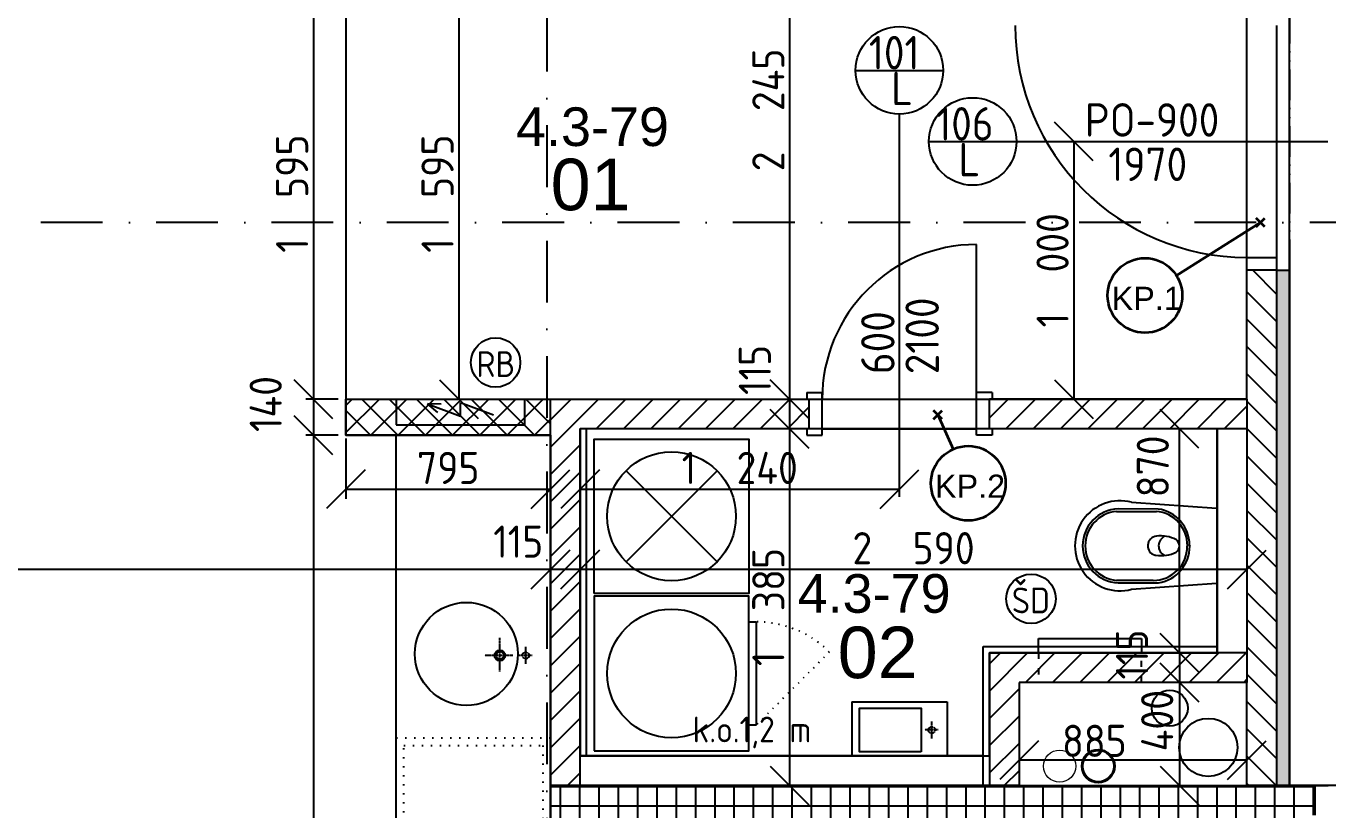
# Model space of a CAD drawing. Extents: x 4511820 to 5180432, y -1526536 to -944957.
# Drawn here: x 5102725 to 5107782, y -1034263 to -1031220 of the extents above; entities that cross this region are included whole.
import ezdxf

# ---------------------------------------------------------------- set-up
doc = ezdxf.new("R2010")
doc.units = 0
doc.header["$MEASUREMENT"] = 0
for name, pattern in [('ACAD_ISO03W100', [30, 12, -18]), ('ACAD_ISO07W100', [3.5, 0.5, -3]), ('ACAD_ISO12W100', [22, 12, -3, 0.5, -3, 0.5, -3]), ('BODKOCIARKOVANA_3', [5.6, 3, -1.3, 0, -1.3]), ('DASHED', [0.75, 0.5, -0.25])]:
    doc.linetypes.add(name, pattern=pattern)
doc.layers.get('0').update_dxf_attribs({"linetype": 'CONTINUOUS'})
doc.layers.get('Defpoints').update_dxf_attribs({"color": 61, "linetype": 'CONTINUOUS'})
for name, color, linetype in [('DVERE', 45, 'CONTINUOUS'), ('KÓTY', 4, 'CONTINUOUS'), ('MÚRY', 1, 'CONTINUOUS'), ('osi', 253, 'CONTINUOUS'), ('Plochy', 41, 'CONTINUOUS'), ('POPIS', 7, 'CONTINUOUS'), ('TENKÁ', 7, 'CONTINUOUS'), ('tzb', 153, 'CONTINUOUS'), ('ZARIADENIE1', 145, 'CONTINUOUS'), ('ZARIADOVACIE', 144, 'CONTINUOUS'), ('ZZ-elektro', 221, 'CONTINUOUS'), ('zz-vetr', 52, 'CONTINUOUS'), ('ŠRAFY', 82, 'CONTINUOUS')]:
    doc.layers.add(name, color=color, linetype=linetype)
for name, color, linetype, lineweight in [('preklady', 74, 'CONTINUOUS', 35), ('zz-kanal-daždová', 136, 'CONTINUOUS', 40), ('zz-kanal-splaskova', 37, 'CONTINUOUS', 18)]:
    doc.layers.add(name, color=color, linetype=linetype, lineweight=lineweight)
doc.styles.add('ARIAL', font='arial.ttf')
doc.styles.add('STYLE1', font='isocp.shx')
doc.dimstyles.new('STANDARD-50', dxfattribs={"dimtxt": 125, "dimasz": 150, "dimexe": 10, "dimexo": 200, "dimgap": 20, "dimtad": 1, "dimdsep": 46, "dimlunit": 6, "dimtxsty": 'STYLE1', "dimblk1": 'OBLIQUE', "dimblk2": 'OBLIQUE', "dimsah": 1, "dimcen": 2.5, "dimse1": 1, "dimse2": 1, "dimadec": 0, "dimazin": 0, "dimtfac": 1, "dimtmove": 1, "dimatfit": 3, "dimldrblk": 'OBLIQUE', "dimfxl": 1, "dimtolj": 1, "dimtzin": 0, "dimarcsym": 0})
pattern_1 = [(45, (515270.5, 400718.02), (-53.0330086, 53.0330086), [])]

# ---------------------------------------------------------------- blocks, each defined once
blk = doc.blocks.new('pračka')
at = {"layer": 'ZARIADENIE1', "color": 8, "linetype": 'ACAD_ISO07W100', "ltscale": 8}
blk.add_line((4536136.9, -1117296.3), (4536419.7, -1117579.2), dxfattribs=at)
at = {"layer": 'ZARIADENIE1', "color": 8}
for p, q in [((4536419.7, -1117579.2), (4536019.7, -1117579.2)), ((4536019.7, -1117609.2), (4536019.7, -1117579.2)), ((4536419.7, -1117609.2), (4536419.7, -1117579.2))]:
    blk.add_line(p, q, dxfattribs=at)
blk.add_lwpolyline([(4536519.7, -1118209.2), (4536519.7, -1117609.2), (4535919.7, -1117609.2), (4535919.7, -1118209.2)], close=True, dxfattribs=at)
blk.add_circle((4536219.7, -1117909.2), 250, dxfattribs=at)
at = {"layer": 'ZARIADENIE1', "color": 8, "linetype": 'ACAD_ISO07W100', "ltscale": 8}
blk.add_arc((4536419.7, -1117579.2), 400, 135, 180, dxfattribs=at)
blk = doc.blocks.new('sušička')
at = {"layer": 'ZARIADENIE1', "color": 8}
for p, q in [((4426735.8, -1162607.4), (4426382.2, -1162961)), ((4426382.2, -1162607.4), (4426735.8, -1162961))]:
    blk.add_line(p, q, dxfattribs=at)
blk.add_lwpolyline([(4426259, -1163084.2), (4426259, -1162484.2), (4426859, -1162484.2), (4426859, -1163084.2)], close=True, dxfattribs=at)
blk.add_circle((4426559, -1162784.2), 250, dxfattribs=at)
blk = doc.blocks.new('_OBLIQUE')
at = {"color": 0, "linetype": 'ByBlock'}
blk.add_line((-0.5, -0.5), (0.5, 0.5), dxfattribs=at)
blk = doc.blocks.new('*D19802')
at = {"layer": 'Defpoints', "color": 0}
for p in [(5104082.5, -1031073.2), (5104082.5, -1032668.2), (5104406, -1032668.2)]:
    blk.add_point(p, dxfattribs=at)
at = {"layer": 'KÓTY', "color": 0, "lineweight": -2}
blk.add_line((5104406, -1031073.2), (5104406, -1032668.2), dxfattribs=at)
at = {"layer": 'KÓTY', "color": 0, "linetype": 'ByBlock', "lineweight": -2, "xscale": 150, "yscale": 150, "zscale": 150}
for p, rotation in [((5104406, -1031073.2), 90), ((5104406, -1032668.2), 270)]:
    blk.add_blockref('_OBLIQUE', p, dxfattribs=dict(at, rotation=rotation))
at = {"layer": 'KÓTY', "color": 0, "insert": (5104323.5, -1031870.7), "char_height": 125, "attachment_point": 5, "rotation": 90, "style": 'STYLE1'}
blk.add_mtext('\\A1;1ﾠ595', dxfattribs=at)
blk = doc.blocks.new('*D19803')
at = {"layer": 'Defpoints', "color": 0}
for p in [(5104082.5, -1030423.2), (5104082.5, -1032668.2), (5105691, -1032668.2)]:
    blk.add_point(p, dxfattribs=at)
at = {"layer": 'KÓTY', "color": 0, "lineweight": -2}
blk.add_line((5105691, -1030423.2), (5105691, -1032668.2), dxfattribs=at)
at = {"layer": 'KÓTY', "color": 0, "linetype": 'ByBlock', "lineweight": -2, "xscale": 150, "yscale": 150, "zscale": 150}
for p, rotation in [((5105691, -1030423.2), 90), ((5105691, -1032668.2), 270)]:
    blk.add_blockref('_OBLIQUE', p, dxfattribs=dict(at, rotation=rotation))
at = {"layer": 'KÓTY', "color": 0, "insert": (5105608.5, -1031545.7), "char_height": 125, "attachment_point": 5, "rotation": 90, "style": 'STYLE1'}
blk.add_mtext('\\A1;2ﾠ245', dxfattribs=at)
blk = doc.blocks.new('*D19807')
at = {"layer": 'Defpoints', "color": 0}
for p in [(5106664.7, -1031668.2), (5106664.7, -1032668.2), (5106795, -1032668.2)]:
    blk.add_point(p, dxfattribs=at)
at = {"layer": 'KÓTY', "color": 0, "lineweight": -2}
blk.add_line((5106795, -1031668.2), (5106795, -1032668.2), dxfattribs=at)
at = {"layer": 'KÓTY', "color": 0, "linetype": 'ByBlock', "lineweight": -2, "xscale": 150, "yscale": 150, "zscale": 150}
for p, rotation in [((5106795, -1031668.2), 90), ((5106795, -1032668.2), 270)]:
    blk.add_blockref('_OBLIQUE', p, dxfattribs=dict(at, rotation=rotation))
at = {"layer": 'KÓTY', "color": 0, "insert": (5106712.5, -1032168.2), "char_height": 125, "attachment_point": 5, "rotation": 90, "style": 'STYLE1'}
blk.add_mtext('\\A1;1ﾠ000', dxfattribs=at)
blk = doc.blocks.new('*D19808')
at = {"layer": 'Defpoints', "color": 0}
for p in [(5104877.5, -1032827.7), (5106117.5, -1032827.7), (5106117.5, -1033018)]:
    blk.add_point(p, dxfattribs=at)
at = {"layer": 'KÓTY', "color": 0, "lineweight": -2}
blk.add_line((5104877.5, -1033018), (5106117.5, -1033018), dxfattribs=at)
at = {"layer": 'KÓTY', "color": 0, "linetype": 'ByBlock', "lineweight": -2, "xscale": 150, "yscale": 150, "zscale": 150, "rotation": 180}
blk.add_blockref('_OBLIQUE', (5104877.5, -1033018), dxfattribs=at)
at = {"layer": 'KÓTY', "color": 0, "linetype": 'ByBlock', "lineweight": -2, "xscale": 150, "yscale": 150, "zscale": 150}
blk.add_blockref('_OBLIQUE', (5106117.5, -1033018), dxfattribs=at)
at = {"layer": 'KÓTY', "color": 0, "insert": (5105497.5, -1032935.5), "char_height": 125, "attachment_point": 5, "style": 'STYLE1'}
blk.add_mtext('\\A1;1ﾠ240', dxfattribs=at)
blk = doc.blocks.new('*D19812')
at = {"layer": 'Defpoints', "color": 0}
for p in [(5103967.5, -1031073.2), (5103841, -1032668.2), (5103967.5, -1032668.2)]:
    blk.add_point(p, dxfattribs=at)
at = {"layer": 'KÓTY', "color": 0, "lineweight": -2}
blk.add_line((5103841, -1031073.2), (5103841, -1032668.2), dxfattribs=at)
at = {"layer": 'KÓTY', "color": 0, "linetype": 'ByBlock', "lineweight": -2, "xscale": 150, "yscale": 150, "zscale": 150}
for p, rotation in [((5103841, -1031073.2), 90), ((5103841, -1032668.2), 270)]:
    blk.add_blockref('_OBLIQUE', p, dxfattribs=dict(at, rotation=rotation))
at = {"layer": 'KÓTY', "color": 0, "insert": (5103758.5, -1031870.7), "char_height": 125, "attachment_point": 5, "rotation": 90, "style": 'STYLE1'}
blk.add_mtext('\\A1;1ﾠ595', dxfattribs=at)
blk = doc.blocks.new('*D19813')
at = {"layer": 'Defpoints', "color": 0}
for p in [(5103967.5, -1032668.2), (5103841, -1032808.2), (5103967.5, -1032808.2)]:
    blk.add_point(p, dxfattribs=at)
at = {"layer": 'KÓTY', "color": 0, "lineweight": -2}
blk.add_line((5103841, -1032668.2), (5103841, -1032808.2), dxfattribs=at)
at = {"layer": 'KÓTY', "color": 0, "linetype": 'ByBlock', "lineweight": -2, "xscale": 150, "yscale": 150, "zscale": 150}
for p, rotation in [((5103841, -1032668.2), 90), ((5103841, -1032808.2), 270)]:
    blk.add_blockref('_OBLIQUE', p, dxfattribs=dict(at, rotation=rotation))
at = {"layer": 'KÓTY', "color": 0, "insert": (5103656, -1032687.4), "char_height": 125, "attachment_point": 5, "rotation": 90, "style": 'STYLE1'}
blk.add_mtext('\\A1;140', dxfattribs=at)
blk = doc.blocks.new('*D19814')
at = {"layer": 'Defpoints', "color": 0}
for p in [(5103967.5, -1032808.2), (5103841, -1036468.2), (5103967.5, -1036468.2)]:
    blk.add_point(p, dxfattribs=at)
at = {"layer": 'KÓTY', "color": 0, "lineweight": -2}
blk.add_line((5103841, -1032808.2), (5103841, -1036468.2), dxfattribs=at)
at = {"layer": 'KÓTY', "color": 0, "linetype": 'ByBlock', "lineweight": -2, "xscale": 150, "yscale": 150, "zscale": 150}
for p, rotation in [((5103841, -1032808.2), 90), ((5103841, -1036468.2), 270)]:
    blk.add_blockref('_OBLIQUE', p, dxfattribs=dict(at, rotation=rotation))
at = {"layer": 'KÓTY', "color": 0, "insert": (5103758.5, -1034638.2), "char_height": 125, "attachment_point": 5, "rotation": 90, "style": 'STYLE1'}
blk.add_mtext('\\A1;3ﾠ660', dxfattribs=at)
blk = doc.blocks.new('*D19815')
at = {"layer": 'Defpoints', "color": 0}
for p in [(5106582.5, -1033768.2), (5107467.5, -1033768.2), (5106582.5, -1034070.5)]:
    blk.add_point(p, dxfattribs=at)
at = {"layer": 'KÓTY', "color": 0, "lineweight": -2}
blk.add_line((5107467.5, -1034070.5), (5106582.5, -1034070.5), dxfattribs=at)
at = {"layer": 'KÓTY', "color": 0, "linetype": 'ByBlock', "lineweight": -2, "xscale": 150, "yscale": 150, "zscale": 150, "rotation": 180}
blk.add_blockref('_OBLIQUE', (5106582.5, -1034070.5), dxfattribs=at)
at = {"layer": 'KÓTY', "color": 0, "linetype": 'ByBlock', "lineweight": -2, "xscale": 150, "yscale": 150, "zscale": 150}
blk.add_blockref('_OBLIQUE', (5107467.5, -1034070.5), dxfattribs=at)
at = {"layer": 'KÓTY', "color": 0, "insert": (5106875, -1033995), "char_height": 125, "attachment_point": 5, "style": 'STYLE1'}
blk.add_mtext('\\A1;885', dxfattribs=at)
blk = doc.blocks.new('*D19816')
at = {"layer": 'Defpoints', "color": 0}
for p in [(5107467.5, -1033768.2), (5107206, -1034168.2), (5107467.5, -1034168.2)]:
    blk.add_point(p, dxfattribs=at)
at = {"layer": 'KÓTY', "color": 0, "lineweight": -2}
blk.add_line((5107206, -1033768.2), (5107206, -1034168.2), dxfattribs=at)
at = {"layer": 'KÓTY', "color": 0, "linetype": 'ByBlock', "lineweight": -2, "xscale": 150, "yscale": 150, "zscale": 150}
for p, rotation in [((5107206, -1033768.2), 90), ((5107206, -1034168.2), 270)]:
    blk.add_blockref('_OBLIQUE', p, dxfattribs=dict(at, rotation=rotation))
at = {"layer": 'KÓTY', "color": 0, "insert": (5107119, -1033916.5), "char_height": 125, "attachment_point": 5, "rotation": 90, "style": 'STYLE1'}
blk.add_mtext('\\A1;400', dxfattribs=at)
blk = doc.blocks.new('*D19817')
at = {"layer": 'Defpoints', "color": 0}
for p in [(5107467.5, -1033653.2), (5107206, -1033768.2), (5107467.5, -1033768.2)]:
    blk.add_point(p, dxfattribs=at)
at = {"layer": 'KÓTY', "color": 0, "lineweight": -2}
blk.add_line((5107206, -1033653.2), (5107206, -1033768.2), dxfattribs=at)
at = {"layer": 'KÓTY', "color": 0, "linetype": 'ByBlock', "lineweight": -2, "xscale": 150, "yscale": 150, "zscale": 150}
for p, rotation in [((5107206, -1033653.2), 90), ((5107206, -1033768.2), 270)]:
    blk.add_blockref('_OBLIQUE', p, dxfattribs=dict(at, rotation=rotation))
at = {"layer": 'KÓTY', "color": 0, "insert": (5107021, -1033659.9), "char_height": 125, "attachment_point": 5, "rotation": 90, "style": 'STYLE1'}
blk.add_mtext('\\A1;115', dxfattribs=at)
blk = doc.blocks.new('*D19818')
at = {"layer": 'Defpoints', "color": 0}
for p in [(5107206, -1032783.2), (5107467.5, -1032783.2), (5107467.5, -1033653.2)]:
    blk.add_point(p, dxfattribs=at)
at = {"layer": 'KÓTY', "color": 0, "lineweight": -2}
blk.add_line((5107206, -1033653.2), (5107206, -1032783.2), dxfattribs=at)
at = {"layer": 'KÓTY', "color": 0, "linetype": 'ByBlock', "lineweight": -2, "xscale": 150, "yscale": 150, "zscale": 150}
for p, rotation in [((5107206, -1032783.2), 90), ((5107206, -1033653.2), 270)]:
    blk.add_blockref('_OBLIQUE', p, dxfattribs=dict(at, rotation=rotation))
at = {"layer": 'KÓTY', "color": 0, "insert": (5107102, -1032929.5), "char_height": 125, "attachment_point": 5, "rotation": 90, "style": 'STYLE1'}
blk.add_mtext('\\A1;870', dxfattribs=at)
blk = doc.blocks.new('*D19819')
at = {"layer": 'Defpoints', "color": 0}
for p in [(5105691, -1032668.2), (5105691, -1032783.2), (5105691, -1032783.2)]:
    blk.add_point(p, dxfattribs=at)
at = {"layer": 'KÓTY', "color": 0, "lineweight": -2}
blk.add_line((5105691, -1032668.2), (5105691, -1032783.2), dxfattribs=at)
at = {"layer": 'KÓTY', "color": 0, "linetype": 'ByBlock', "lineweight": -2, "xscale": 150, "yscale": 150, "zscale": 150}
for p, rotation in [((5105691, -1032668.2), 90), ((5105691, -1032783.2), 270)]:
    blk.add_blockref('_OBLIQUE', p, dxfattribs=dict(at, rotation=rotation))
at = {"layer": 'KÓTY', "color": 0, "insert": (5105556, -1032555), "char_height": 125, "attachment_point": 5, "rotation": 90, "style": 'STYLE1'}
blk.add_mtext('\\A1;115', dxfattribs=at)
blk = doc.blocks.new('*D19820')
at = {"layer": 'Defpoints', "color": 0}
for p in [(5105691, -1032783.2), (5105691, -1034168.2), (5105691, -1034168.2)]:
    blk.add_point(p, dxfattribs=at)
at = {"layer": 'KÓTY', "color": 0, "lineweight": -2}
blk.add_line((5105691, -1032783.2), (5105691, -1034168.2), dxfattribs=at)
at = {"layer": 'KÓTY', "color": 0, "linetype": 'ByBlock', "lineweight": -2, "xscale": 150, "yscale": 150, "zscale": 150}
for p, rotation in [((5105691, -1032783.2), 90), ((5105691, -1034168.2), 270)]:
    blk.add_blockref('_OBLIQUE', p, dxfattribs=dict(at, rotation=rotation))
at = {"layer": 'KÓTY', "color": 0, "insert": (5105608.5, -1033475.7), "char_height": 125, "attachment_point": 5, "rotation": 90, "style": 'STYLE1'}
blk.add_mtext('\\A1;1ﾠ385', dxfattribs=at)
blk = doc.blocks.new('*D19821')
at = {"layer": 'Defpoints', "color": 0}
for p in [(5104877.5, -1033329.5), (5104877.5, -1033653.2), (5107467.5, -1033653.2)]:
    blk.add_point(p, dxfattribs=at)
at = {"layer": 'KÓTY', "color": 0, "lineweight": -2}
blk.add_line((5107467.5, -1033329.5), (5104877.5, -1033329.5), dxfattribs=at)
at = {"layer": 'KÓTY', "color": 0, "linetype": 'ByBlock', "lineweight": -2, "xscale": 150, "yscale": 150, "zscale": 150, "rotation": 180}
blk.add_blockref('_OBLIQUE', (5104877.5, -1033329.5), dxfattribs=at)
at = {"layer": 'KÓTY', "color": 0, "linetype": 'ByBlock', "lineweight": -2, "xscale": 150, "yscale": 150, "zscale": 150}
blk.add_blockref('_OBLIQUE', (5107467.5, -1033329.5), dxfattribs=at)
at = {"layer": 'KÓTY', "color": 0, "insert": (5106172.5, -1033247), "char_height": 125, "attachment_point": 5, "style": 'STYLE1'}
blk.add_mtext('\\A1;2ﾠ590', dxfattribs=at)
blk = doc.blocks.new('*D19822')
at = {"layer": 'Defpoints', "color": 0}
for p in [(5104877.5, -1032783.2), (5104762.5, -1032808.2), (5104762.5, -1033329.5)]:
    blk.add_point(p, dxfattribs=at)
at = {"layer": 'KÓTY', "color": 0, "lineweight": -2}
blk.add_line((5104877.5, -1033329.5), (5104762.5, -1033329.5), dxfattribs=at)
at = {"layer": 'KÓTY', "color": 0, "linetype": 'ByBlock', "lineweight": -2, "xscale": 150, "yscale": 150, "zscale": 150, "rotation": 180}
blk.add_blockref('_OBLIQUE', (5104762.5, -1033329.5), dxfattribs=at)
at = {"layer": 'KÓTY', "color": 0, "linetype": 'ByBlock', "lineweight": -2, "xscale": 150, "yscale": 150, "zscale": 150}
blk.add_blockref('_OBLIQUE', (5104877.5, -1033329.5), dxfattribs=at)
at = {"layer": 'KÓTY', "color": 0, "insert": (5104637, -1033221.5), "char_height": 125, "attachment_point": 5, "style": 'STYLE1'}
blk.add_mtext('\\A1;115', dxfattribs=at)
blk = doc.blocks.new('*D19823')
at = {"layer": 'Defpoints', "color": 0}
for p in [(5097547.5, -1032783.2), (5104762.5, -1032808.2), (5097547.5, -1033329.5)]:
    blk.add_point(p, dxfattribs=at)
at = {"layer": 'KÓTY', "color": 0, "lineweight": -2}
blk.add_line((5104762.5, -1033329.5), (5097547.5, -1033329.5), dxfattribs=at)
at = {"layer": 'KÓTY', "color": 0, "linetype": 'ByBlock', "lineweight": -2, "xscale": 150, "yscale": 150, "zscale": 150, "rotation": 180}
blk.add_blockref('_OBLIQUE', (5097547.5, -1033329.5), dxfattribs=at)
at = {"layer": 'KÓTY', "color": 0, "linetype": 'ByBlock', "lineweight": -2, "xscale": 150, "yscale": 150, "zscale": 150}
blk.add_blockref('_OBLIQUE', (5104762.5, -1033329.5), dxfattribs=at)
at = {"layer": 'KÓTY', "color": 0, "insert": (5101155, -1033247), "char_height": 125, "attachment_point": 5, "style": 'STYLE1'}
blk.add_mtext('\\A1;7ﾠ215', dxfattribs=at)
blk = doc.blocks.new('*D19824')
at = {"layer": 'Defpoints', "color": 0}
for p in [(5103967.5, -1032705.7), (5104762.5, -1032705.7), (5104762.5, -1033018)]:
    blk.add_point(p, dxfattribs=at)
at = {"layer": 'KÓTY', "color": 0, "lineweight": -2}
blk.add_line((5103967.5, -1033018), (5104762.5, -1033018), dxfattribs=at)
at = {"layer": 'KÓTY', "color": 0, "linetype": 'ByBlock', "lineweight": -2, "xscale": 150, "yscale": 150, "zscale": 150, "rotation": 180}
blk.add_blockref('_OBLIQUE', (5103967.5, -1033018), dxfattribs=at)
at = {"layer": 'KÓTY', "color": 0, "linetype": 'ByBlock', "lineweight": -2, "xscale": 150, "yscale": 150, "zscale": 150}
blk.add_blockref('_OBLIQUE', (5104762.5, -1033018), dxfattribs=at)
at = {"layer": 'KÓTY', "color": 0, "insert": (5104365, -1032935.5), "char_height": 125, "attachment_point": 5, "style": 'STYLE1'}
blk.add_mtext('\\A1;795', dxfattribs=at)

msp = doc.modelspace()

# ---------------------------------------------------------------- hatches: boundary and pattern name
at = {"layer": 'ŠRAFY', "ltscale": 0.25}
h = msp.add_hatch(dxfattribs=at)
h.set_pattern_fill('ANSI31', color=256, scale=600, angle=90, style=0)
h.set_pattern_definition([(135, (-2904913.184, 222662.926), (-53.0330086, -53.0330086), [])])
h.paths.add_polyline_path([(5107582.5, -1032168.172), (5107467.5, -1032168.172), (5107467.5, -1032668.172), (5107467.5, -1032783.172), (5107467.5, -1033653.172), (5107467.5, -1033768.172), (5107467.5, -1034168.172), (5107582.5, -1034168.172)])
at = {"layer": 'ŠRAFY'}
h = msp.add_hatch(dxfattribs=at)
h.set_pattern_fill('DOTS', color=256, scale=250)
h.set_pattern_definition([(0, (584112, 0), (7.8125, 15.625), [0, -15.625])])
h.paths.add_polyline_path([(5107632.5, -1034168.172), (5107632.5, -1032288.172), (5107632.5, -1032168.172), (5107582.5, -1032168.172), (5107582.5, -1034168.172)])
at = {"layer": 'ŠRAFY', "ltscale": 0.25}
h = msp.add_hatch(dxfattribs=at)
h.set_pattern_fill('ANSI37', color=256, scale=600, style=0)
h.set_pattern_definition([(45, (-3027222.4, 543597.696), (-53.0330086, 53.0330086), []), (135, (-3027222.4, 543597.696), (-53.0330086, -53.0330086), [])])
h.paths.add_polyline_path([(5104762.5, -1032808.172), (5104762.5, -1032668.172), (5104517.5, -1032668.172), (5103967.5, -1032668.172), (5103967.5, -1032808.172), (5104162.5, -1032808.172)])
h = msp.add_hatch(dxfattribs=at)
h.set_pattern_fill('ANSI31', color=256, scale=600, style=0)
h.set_pattern_definition(pattern_1)
h.paths.add_polyline_path([(5104877.5, -1034168.172), (5104877.5, -1032783.172), (5105767.5, -1032783.172), (5105767.5, -1032668.172), (5104762.5, -1032668.172), (5104762.5, -1032783.172), (5104762.5, -1032808.172), (5104762.5, -1034168.172)])
h = msp.add_hatch(dxfattribs=at)
h.set_pattern_fill('ANSI31', color=256, scale=600, style=0)
h.set_pattern_definition(pattern_1)
h.paths.add_polyline_path([(5106477.5, -1032668.172), (5106467.5, -1032668.172), (5106467.5, -1032783.172), (5106477.5, -1032783.172), (5107352.5, -1032783.172), (5107467.5, -1032783.172), (5107467.5, -1032668.172)])
h = msp.add_hatch(dxfattribs=at)
h.set_pattern_fill('ANSI31', color=256, scale=600, style=0)
h.set_pattern_definition(pattern_1)
h.paths.add_polyline_path([(5106467.5, -1033653.172), (5106467.5, -1034168.172), (5106582.5, -1034168.172), (5106582.5, -1033768.172), (5107467.5, -1033768.172), (5107467.5, -1033653.172), (5107352.5, -1033653.172)])
h.paths.add_polyline_path([(5106896, -1033778.672), (5106896, -1033541.172), (5107146, -1033541.172), (5107146, -1033778.672)], flags=9)
h = msp.add_hatch(dxfattribs=at)
h.set_pattern_fill('ANSI37', color=256, scale=600, angle=45)
h.set_pattern_definition([(90, (-3307273.674, 668852.734), (-75, 1e-14), []), (180, (-3307273.674, 668852.734), (-1e-14, -75), [])])
h.paths.add_polyline_path([(5107632.5, -1034168.172), (5107467.5, -1034168.172), (5106582.5, -1034168.172), (5106467.5, -1034168.172), (5104877.5, -1034168.172), (5104762.5, -1034168.172), (5104762.5, -1036468.172), (5097547.5, -1036468.172), (5097377.5, -1036468.172), (5095932.5, -1036468.172), (5095932.5, -1036768.172), (5097172.5, -1036768.172), (5097372.5, -1036768.172), (5105062.5, -1036768.172), (5105062.5, -1036468.172), (5105062.5, -1034468.172), (5107687.5, -1034468.172), (5107687.5, -1034283.172), (5107732.5, -1034283.172), (5107732.5, -1034168.172)])
h.paths.add_polyline_path([(5098345.5, -1036761.971), (5098345.5, -1036474.373), (5098595.5, -1036474.373), (5098595.5, -1036761.971)], flags=24)

# ---------------------------------------------------------------- linework, layer by layer
at = {"layer": 'DVERE'}
for p, q in [((5107467.5, -1032118.172), (5107467.5, -1031218.172)), ((5107582.5, -1031218.172), (5107582.5, -1032118.172)), ((5106232.5, -1031668.172), (5106572.5, -1031668.172)), ((5106379.5, -1031668.172), (5107782.156, -1031668.172))]:
    msp.add_line(p, q, dxfattribs=at)
at = {"layer": 'DVERE', "ltscale": 0.25}
for p, q in [((5105947.5, -1031392.016), (5106287.5, -1031392.016)), ((5106117.5, -1033048.172), (5106117.5, -1031562.016)), ((5106417.5, -1032668.172), (5106417.5, -1032068.172)), ((5105757.5, -1032643.172), (5105817.5, -1032643.172)), ((5105757.5, -1032643.172), (5105757.5, -1032668.172)), ((5105817.5, -1032808.172), (5105817.5, -1032643.172)), ((5106417.5, -1032808.172), (5106417.5, -1032643.172)), ((5106477.5, -1032643.172), (5106417.5, -1032643.172)), ((5106477.5, -1032643.172), (5106477.5, -1032668.172)), ((5105817.5, -1032668.172), (5106417.5, -1032668.172)), ((5105757.5, -1032783.172), (5105757.5, -1032808.172)), ((5105817.5, -1032783.172), (5106417.5, -1032783.172)), ((5106477.5, -1032783.172), (5106477.5, -1032808.172)), ((5105757.5, -1032808.172), (5105817.5, -1032808.172)), ((5106477.5, -1032808.172), (5106417.5, -1032808.172))]:
    msp.add_line(p, q, dxfattribs=at)
msp.add_circle((5106117.5, -1031392.016), 170, dxfattribs=at)
at = {"layer": 'DVERE'}
msp.add_circle((5106402.5, -1031668.172), 170, dxfattribs=at)
msp.add_arc((5107467.5, -1031218.172), 900, 180, 270, dxfattribs=at)
at = {"layer": 'DVERE', "ltscale": 0.25}
msp.add_arc((5106417.5, -1032668.172), 600, 90, 180, dxfattribs=at)
at = {"layer": 'KÓTY'}
for p, q in [((5103938, -1032668.172), (5103811.5, -1032668.172)), ((5103938, -1032808.172), (5103811.5, -1032808.172)), ((5103967.5, -1032821.172), (5103967.5, -1033056))]:
    msp.add_line(p, q, dxfattribs=at)
at = {"layer": 'MÚRY'}
for p, q in [((5107467.5, -1032118.172), (5107582.5, -1032118.172)), ((5107467.5, -1032668.172), (5107467.5, -1032118.172)), ((5107582.5, -1032118.172), (5107582.5, -1032168.172)), ((5107582.5, -1032168.172), (5107632.5, -1032168.172)), ((5107632.5, -1032168.172), (5107632.5, -1034168.172)), ((5103967.5, -1032783.172), (5103967.5, -1032668.172)), ((5103967.5, -1032808.172), (5103967.5, -1032668.172)), ((5104877.5, -1034168.172), (5104877.5, -1032783.172)), ((5104762.5, -1036468.172), (5104762.5, -1032808.172)), ((5107467.5, -1034168.172), (5107467.5, -1033768.172)), ((5107632.5, -1034168.172), (5107682.5, -1034168.172)), ((5107632.5, -1034168.172), (5107682.5, -1034168.172)), ((5107632.5, -1034168.172), (5107782.5, -1034168.172))]:
    msp.add_line(p, q, dxfattribs=at)
at = {"layer": 'MÚRY', "ltscale": 0.25}
for p, q in [((5103967.5, -1032668.172), (5105767.5, -1032668.172)), ((5104517.5, -1032668.172), (5105267.5, -1032668.172)), ((5105767.5, -1032783.172), (5105767.5, -1032668.172)), ((5106467.5, -1032783.172), (5106467.5, -1032668.172)), ((5107467.5, -1032668.172), (5106467.5, -1032668.172)), ((5105767.5, -1032783.172), (5104877.5, -1032783.172)), ((5107467.5, -1032783.172), (5106467.5, -1032783.172)), ((5107467.5, -1032783.172), (5107467.5, -1033653.172)), ((5104762.5, -1032808.172), (5103967.5, -1032808.172)), ((5106467.5, -1033653.172), (5106467.5, -1034168.172)), ((5107467.5, -1033653.172), (5106467.5, -1033653.172)), ((5106582.5, -1033768.172), (5106582.5, -1034168.172)), ((5107467.5, -1033768.172), (5106582.5, -1033768.172)), ((5106467.5, -1034168.172), (5104877.5, -1034168.172)), ((5106467.5, -1034168.172), (5104877.5, -1034168.172)), ((5106582.5, -1034168.172), (5107467.5, -1034168.172))]:
    msp.add_line(p, q, dxfattribs=at)
at = {"layer": 'osi', "linetype": 'BODKOCIARKOVANA_3', "ltscale": 80}
for p, q in [((5104747.5, -1022195.078), (5104747.5, -1054122.98)), ((5157242.5, -1031983.172), (5093572.5, -1031983.172))]:
    msp.add_line(p, q, dxfattribs=at)
at = {"layer": 'Plochy'}
for points in [[(5102892.5, -1028158.172), (5102892.5, -1026608.172), (5105192.5, -1026608.172), (5105192.5, -1026798.172), (5105392.5, -1026798.172), (5105392.5, -1025498.172), (5107192.5, -1025498.172), (5107192.5, -1023548.172), (5109232.5, -1023548.172), (5109232.5, -1034168.172), (5107632.5, -1034168.172), (5107632.5, -1028158.172), (5107192.5, -1028158.172), (5107192.5, -1028043.172), (5106192.5, -1028043.172), (5106192.5, -1028158.172)], [(5097547.5, -1030128.172), (5103967.5, -1030128.172), (5103967.5, -1032808.172), (5104762.5, -1032808.172), (5104762.5, -1036468.172), (5097547.5, -1036468.172)], [(5107467.5, -1032668.172), (5107467.5, -1030423.172), (5104082.5, -1030423.172), (5104082.5, -1031073.172), (5103967.5, -1031073.172), (5103967.5, -1032668.172)], [(5104877.5, -1034053.172), (5106467.5, -1034053.172), (5106467.5, -1033653.172), (5107352.5, -1033653.172), (5107352.5, -1032783.172), (5104877.5, -1032783.172)]]:
    msp.add_lwpolyline(points, close=True, dxfattribs=at)
at = {"layer": 'preklady'}
for p, q in [((5107520, -1031983), (5107193.912, -1032188.665)), ((5107503.383, -1031999.617), (5107536.617, -1031966.383)), ((5107536.618, -1031999.618), (5107503.384, -1031966.384)), ((5106250.383, -1032745.617), (5106283.617, -1032712.383)), ((5106283.618, -1032745.618), (5106250.384, -1032712.384)), ((5106267, -1032729), (5106326.234, -1032862.614))]:
    msp.add_line(p, q, dxfattribs=at)
at = {"layer": 'preklady', "ltscale": 0.25}
msp.add_circle((5107071.267, -1032266.017), 145, dxfattribs=at)
at = {"layer": 'preklady'}
msp.add_circle((5106385, -1032995.172), 145, dxfattribs=at)
at = {"layer": 'TENKÁ', "linetype": 'ACAD_ISO07W100', "ltscale": 10}
msp.add_line((5103967.5, -1031073.172), (5103967.5, -1032668.172), dxfattribs=at)
at = {"layer": 'TENKÁ', "linetype": 'ACAD_ISO12W100', "ltscale": 10}
msp.add_line((5107632.5, -1031168.172), (5107632.5, -1032168.172), dxfattribs=at)
at = {"layer": 'TENKÁ'}
for p, q in [((5107582.5, -1032168.172), (5107467.5, -1032168.172)), ((5107582.5, -1032168.172), (5107582.5, -1034168.172)), ((5104762.5, -1032808.172), (5104762.5, -1032668.172)), ((5107467.5, -1032668.172), (5107467.5, -1032783.172)), ((5107467.5, -1033653.172), (5107467.5, -1033768.172)), ((5104877.5, -1034168.172), (5104762.5, -1034168.172)), ((5106582.5, -1034168.172), (5106467.5, -1034168.172)), ((5107632.5, -1034168.172), (5107467.5, -1034168.172)), ((5107732.5, -1034283.172), (5107732.5, -1034168.172))]:
    msp.add_line(p, q, dxfattribs=at)
at = {"layer": 'TENKÁ', "ltscale": 0.25}
for p, q in [((5104902.5, -1034053.172), (5104902.5, -1032783.172)), ((5107352.5, -1032783.172), (5107352.5, -1033653.172)), ((5106442.5, -1033628.172), (5107352.5, -1033628.172)), ((5106442.5, -1034168.172), (5106442.5, -1033628.172)), ((5106442.5, -1034053.172), (5104877.5, -1034053.172))]:
    msp.add_line(p, q, dxfattribs=at)
at = {"layer": 'tzb'}
for p, q in [((5106657.5, -1033653.172), (5106657.5, -1033598.172)), ((5106657.5, -1033598.172), (5107057.5, -1033598.172)), ((5107057.5, -1033598.172), (5107057.5, -1033653.172))]:
    msp.add_line(p, q, dxfattribs=at)
at = {"layer": 'tzb', "linetype": 'ACAD_ISO03W100', "ltscale": 2}
for p, q in [((5106657.5, -1033653.172), (5106657.5, -1033768.172)), ((5107057.5, -1033768.172), (5107057.5, -1033653.172))]:
    msp.add_line(p, q, dxfattribs=at)
at = {"layer": 'tzb'}
msp.add_circle((5106628.922, -1033443.5), 96, dxfattribs=at)
at = {"layer": 'ZARIADENIE1', "color": 8, "ltscale": 0.25}
msp.add_line((5104162.5, -1035868.172), (5104162.5, -1032808.172), dxfattribs=at)
at = {"layer": 'ZARIADENIE1', "color": 8, "linetype": 'DASHED'}
for p, q in [((5104565.731, -1033726.21), (5104565.731, -1033594.757)), ((5104616.396, -1033663.222), (5104506.851, -1033663.222)), ((5104690.801, -1033663.222), (5104638.768, -1033663.222)), ((5104666.154, -1033696.086), (5104666.154, -1033630.359))]:
    msp.add_line(p, q, dxfattribs=at)
at = {"layer": 'ZARIADENIE1', "color": 8, "linetype": 'ACAD_ISO07W100', "ltscale": 10}
msp.add_line((5104162.5, -1033983.172), (5104762.5, -1033983.172), dxfattribs=at)
msp.add_lwpolyline([(5104192.5, -1034553.172), (5104192.5, -1034013.172), (5104732.5, -1034013.172), (5104732.5, -1034553.172)], close=True, dxfattribs=at)
at = {"layer": 'ZARIADENIE1', "color": 8, "ltscale": 0.25}
msp.add_circle((5104435.588, -1033657.374), 200, dxfattribs=at)
at = {"layer": 'ZARIADENIE1', "color": 8, "linetype": 'Continuous'}
for centre, radius in [((5104565.464, -1033663.495), 20.877), ((5104565.731, -1033663.222), 14.781)]:
    msp.add_circle(centre, radius, dxfattribs=at)
at = {"layer": 'ZARIADENIE1', "color": 8, "linetype": 'DASHED'}
msp.add_circle((5104666.154, -1033663.536), 12.931, dxfattribs=at)
at = {"layer": 'ZARIADOVACIE'}
for p, q in [((5106960.999, -1033104.032), (5107115.66, -1033104.032)), ((5107122.328, -1033095.134), (5106967.173, -1033094.008)), ((5107019.464, -1033068.866), (5107349.462, -1033091.941)), ((5107103.82, -1033372.042), (5106960.999, -1033372.042)), ((5106967.173, -1033381.897), (5107124.582, -1033381.897)), ((5107019.463, -1033406.492), (5107349.462, -1033383.416))]:
    msp.add_line(p, q, dxfattribs=at)
at = {"layer": 'ZARIADOVACIE', "linetype": 'Continuous'}
for p, q in [((5107236.494, -1033237.679), (5107235.672, -1033238.575)), ((5107244.583, -1033235.98), (5107245.146, -1033238.797)), ((5107110.465, -1033274.243), (5107114.174, -1033274.405)), ((5105933, -1033843.172), (5106303, -1033843.172)), ((5105933, -1033843.172), (5105933, -1034053.172)), ((5106303, -1033843.172), (5106303, -1034053.172))]:
    msp.add_line(p, q, dxfattribs=at)
at = {"layer": 'ZARIADOVACIE', "linetype": 'DASHED'}
for p, q in [((5106243.251, -1033985.473), (5106243.251, -1033919.746)), ((5106267.899, -1033952.61), (5106215.865, -1033952.61))]:
    msp.add_line(p, q, dxfattribs=at)
at = {"layer": 'ZARIADOVACIE', "linetype": 'Continuous'}
msp.add_lwpolyline([(5106202.431, -1034037.446), (5105962.104, -1034037.446), (5105962.104, -1033867.774), (5106202.431, -1033867.774)], close=True, dxfattribs=at)
at = {"layer": 'ZARIADOVACIE', "linetype": 'DASHED'}
msp.add_circle((5106243.252, -1033952.923), 12.931, dxfattribs=at)
at = {"layer": 'ZARIADOVACIE', "linetype": 'Continuous'}
for centre, radius, start, end in [((5106974.231, -1033237.679), 174.768, 74.999903, 284.999834), ((5106973.547, -1033237.952), 144.085, 92.535471, 267.464529), ((5106974.107, -1033238.037), 134.645, 95.586614, 264.413386), ((5107103.197, -1033236.748), 133.3, 359.600093, 84.635422), ((5107103.882, -1033234.627), 140.707, 359.449007, 82.467037), ((5107120.15, -1033237.679), 37.825, 96.725682, 255.163801), ((5107131.545, -1033333.453), 134.275, 62.591351, 96.76835), ((5107165.865, -1033238.247), 41.261, 113.590956, 243.232972), ((5107103.799, -1033240.159), 131.883, 270.009129, 0.688221), ((5107133.554, -1033137.565), 138.205, 261.939221, 295.522023), ((5107100.319, -1033239.115), 144.828, 279.644186, 0.125906), ((5107175.754, -1033238.174), 29.701, 305.733795, 53.655963)]:
    msp.add_arc(centre, radius, start, end, dxfattribs=at)
at = {"layer": 'ZZ-elektro'}
for p, q in [((5104162.5, -1032668.172), (5104162.5, -1032768.172)), ((5104284.007, -1032686.77), (5104412.5, -1032735.055)), ((5104337.313, -1032688.094), (5104284.007, -1032686.77)), ((5104324.993, -1032720.88), (5104284.007, -1032686.77)), ((5104412.5, -1032735.055), (5104412.5, -1032681.341)), ((5104412.5, -1032681.341), (5104540.993, -1032729.625)), ((5104662.5, -1032768.172), (5104662.5, -1032668.172)), ((5104162.5, -1032768.172), (5104662.5, -1032768.172))]:
    msp.add_line(p, q, dxfattribs=at)
msp.add_circle((5104549.02, -1032526.172), 96, dxfattribs=at)
at = {"layer": 'zz-kanal-daždová'}
msp.add_circle((5106890, -1034093.172), 62.5, dxfattribs=at)
at = {"layer": 'zz-kanal-splaskova'}
msp.add_circle((5106740, -1034093.172), 62.5, dxfattribs=at)
at = {"layer": 'zz-vetr'}
for centre, radius in [((5107167.56, -1033868.172), 70), ((5107317.5, -1034020.631), 113)]:
    msp.add_circle(centre, radius, dxfattribs=at)

# ---------------------------------------------------------------- block references
at = {"layer": 'TENKÁ'}
msp.add_blockref('sušička', (678673.5, 129661.02), dxfattribs=at)
at = {"layer": 'TENKÁ', "rotation": 270}
msp.add_blockref('pračka', (6223141.691, 3502486.575), dxfattribs=at)

# ---------------------------------------------------------------- texts
at = {"layer": 'DVERE', "style": 'STYLE1'}
for s, p in [('101', (5105998.97, -1031388.516)), ('L', (5106085.97, -1031527.152)), ('106', (5106260.47, -1031664.672)), ('L', (5106347.47, -1031803.309))]:
    msp.add_text(s, height=130, dxfattribs=at).set_placement(p)
at = {"layer": 'POPIS', "lineweight": 40, "ltscale": 0.25, "style": 'ARIAL'}
for s, height, p in [('4.3-79', 150, (5104628.269, -1031685.751)), ('01', 200, (5104762.811, -1031935.079)), ('4.3-79', 150, (5105722.269, -1033497.751)), ('02', 200, (5105877.829, -1033751.559))]:
    msp.add_text(s, height=height, dxfattribs=at).set_placement(p)
at = {"layer": 'preklady', "linetype": 'Continuous', "lineweight": 20, "style": 'ARIAL'}
msp.add_text('KP.1', height=90, dxfattribs=at).set_placement((5106942.003, -1032322.274))
at = {"layer": 'preklady', "style": 'ARIAL'}
msp.add_text('KP.2', height=90, dxfattribs=at).set_placement((5106255.736, -1033051.429))
at = {"layer": 'TENKÁ', "linetype": 'Continuous', "style": 'STYLE1'}
for s, height, p in [('PO-900', 130, (5106838.085, -1031649.588)), ('1970', 130, (5106929.311, -1031821.696)), ('k.o.1,2 m', 100, (5105314.372, -1034000.699))]:
    msp.add_text(s, height=height, dxfattribs=at).set_placement(p)
for s, p in [('2100', (5106271.024, -1032571.861)), ('600', (5106098.917, -1032571.415))]:
    msp.add_text(s, height=130, rotation=90, dxfattribs=at).set_placement(p)
at = {"layer": 'tzb', "style": 'STYLE1'}
msp.add_text('ŠD', height=100, dxfattribs=at).set_placement((5106554.294, -1033499.699))
at = {"layer": 'ZZ-elektro', "style": 'STYLE1'}
msp.add_text('RB', height=100, dxfattribs=at).set_placement((5104474.392, -1032582.371))

# ---------------------------------------------------------------- dimensions: what is measured, and where the dimension line sits
at = {"layer": 'KÓTY'}
for base, p1, p2, picture, middle in [((5105691, -1032668.172), (5104082.5, -1030423.172), (5104082.5, -1032668.172), '*D19803', (5105608.457, -1031545.672)), ((5103841, -1032668.172), (5103967.5, -1031073.172), (5103967.5, -1032668.172), '*D19812', (5103758.457, -1031870.672)), ((5104406, -1032668.172), (5104082.5, -1031073.172), (5104082.5, -1032668.172), '*D19802', (5104323.457, -1031870.672)), ((5106795, -1032668.172), (5106664.672, -1031668.172), (5106664.672, -1032668.172), '*D19807', (5106712.457, -1032168.172)), ((5103841, -1032808.172), (5103967.5, -1032668.172), (5103967.5, -1032808.172), '*D19813', (5103656, -1032687.422)), ((5103841, -1036468.172), (5103967.5, -1032808.172), (5103967.5, -1036468.172), '*D19814', (5103758.457, -1034638.172)), ((5105691, -1034168.172), (5105691, -1032783.172), (5105691, -1034168.172), '*D19820', (5105608.457, -1033475.672)), ((5107206, -1033768.172), (5107467.5, -1033653.172), (5107467.5, -1033768.172), '*D19817', (5107021, -1033659.922))]:
    dim = msp.add_linear_dim(base=base, p1=p1, p2=p2, angle=90, dimstyle='STANDARD-50', dxfattribs=at)
    dim.commit()
    dim.dimension.update_dxf_attribs({"geometry": picture, "text_midpoint": middle})
for base, p1, p2, picture, middle in [((5105691, -1032783.172), (5105691, -1032668.172), (5105691, -1032783.172), '*D19819', (5105638.5, -1032555)), ((5107206, -1032783.172), (5107467.5, -1033653.172), (5107467.5, -1032783.172), '*D19818', (5107184.463, -1032929.5)), ((5107206, -1034168.172), (5107467.5, -1033768.172), (5107467.5, -1034168.172), '*D19816', (5107201.5, -1033916.5))]:
    dim = msp.add_linear_dim(base=base, p1=p1, p2=p2, angle=90, dimstyle='STANDARD-50', dxfattribs=at)
    dim.commit()
    dim.dimension.update_dxf_attribs({"geometry": picture, "text_midpoint": middle, "dimtype": 160})
for base, p1, p2, picture, middle in [((5104762.5, -1033018), (5103967.5, -1032705.672), (5104762.5, -1032705.672), '*D19824', (5104365, -1032935.5)), ((5097547.5, -1033329.5), (5104762.5, -1032808.172), (5097547.5, -1032783.172), '*D19823', (5101155, -1033246.957)), ((5106117.5, -1033018), (5104877.5, -1032827.672), (5106117.5, -1032827.672), '*D19808', (5105497.5, -1032935.457)), ((5104877.5, -1033329.5), (5107467.5, -1033653.172), (5104877.5, -1033653.172), '*D19821', (5106172.5, -1033246.957))]:
    dim = msp.add_linear_dim(base=base, p1=p1, p2=p2, dimstyle='STANDARD-50', dxfattribs=at)
    dim.commit()
    dim.dimension.update_dxf_attribs({"geometry": picture, "text_midpoint": middle})
for base, p1, p2, picture, middle in [((5104762.5, -1033329.5), (5104877.5, -1032783.172), (5104762.5, -1032808.172), '*D19822', (5104637, -1033304)), ((5106582.5, -1034070.5), (5107467.5, -1033768.172), (5106582.5, -1033768.172), '*D19815', (5106875, -1034077.5))]:
    dim = msp.add_linear_dim(base=base, p1=p1, p2=p2, dimstyle='STANDARD-50', dxfattribs=at)
    dim.commit()
    dim.dimension.update_dxf_attribs({"geometry": picture, "text_midpoint": middle, "dimtype": 160})

doc.saveas('drawing.dxf')
